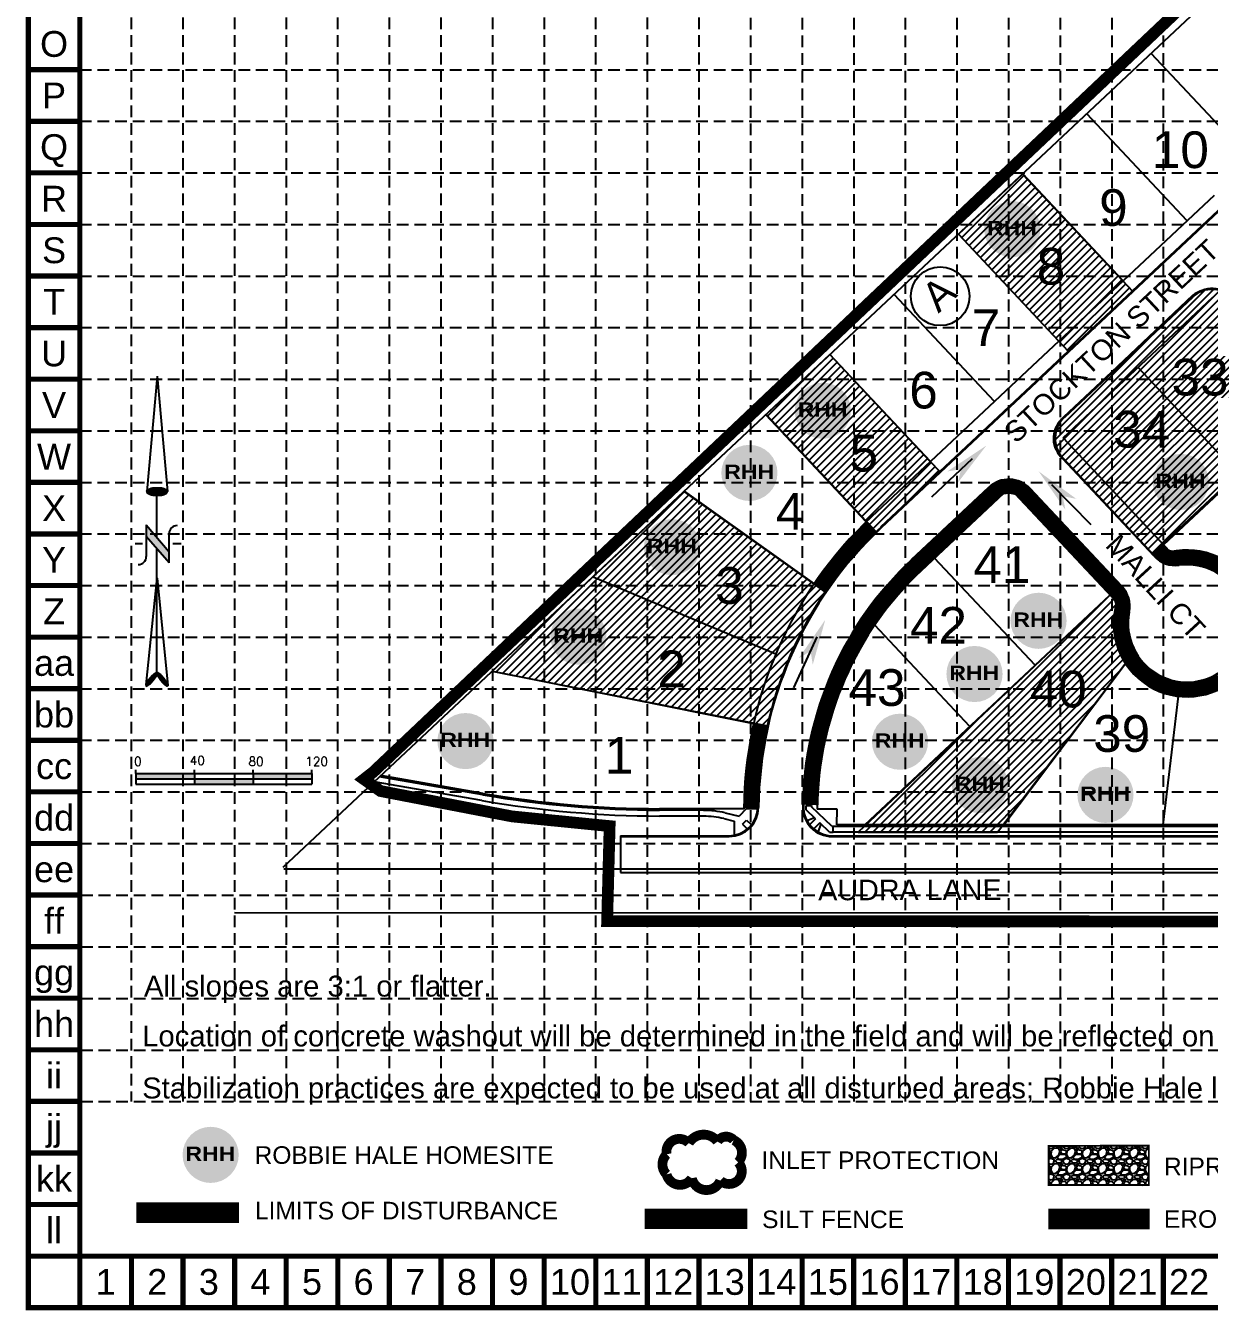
# Model space of a CAD drawing. Extents: x 4118 to 6372, y 4036 to 5445.
# Drawn here: x 4118 to 4925, y 4036 to 4911 of the extents above; entities that cross this region are included whole.
import ezdxf
from ezdxf.enums import TextEntityAlignment as Align

# ---------------------------------------------------------------- set-up
doc = ezdxf.new("R2010")
doc.units = 0
doc.header["$LTSCALE"] = 40
doc.header["$MEASUREMENT"] = 0
for name, pattern in [('3BASE$0$DASHED', [0.75, 0.5, -0.25]), ('3BASE$0$PHANTOM2', [1.25, 0.625, -0.125, 0.125, -0.125, 0.125, -0.125]), ('ACAD_ISO02W100', [15, 12, -3]), ('DASHED', [0.75, 0.5, -0.25]), ('HIDDEN', [0.375, 0.25, -0.125])]:
    doc.linetypes.add(name, pattern=pattern)
doc.layers.get('0').update_dxf_attribs({"linetype": 'CONTINUOUS'})
for name, color, linetype in [('1 EROSION BLANKET', 84, 'CONTINUOUS'), ('3BASE$0$B-DARY', 7, 'CONTINUOUS'), ('3BASE$0$PRO_CURB', 7, 'CONTINUOUS'), ('3BASE$0$PRO_LOT_LINES', 7, 'CONTINUOUS'), ('3BASE$0$PRO_ROW', 7, '3BASE$0$PHANTOM2'), ('3BASE$0$PRO_SEWER', 7, 'CONTINUOUS'), ('3BASE$0$PRO_STORM', 7, 'CONTINUOUS'), ('3BASE$0$PROP-BC', 7, 'CONTINUOUS'), ('3BASE$0$PROP-SIDEWALK', 7, 'CONTINUOUS'), ('BASE', 7, 'CONTINUOUS'), ('grid', 254, 'HIDDEN'), ('LEGEND', 7, 'CONTINUOUS'), ('LIMITS OF DISTURBANCE', 1, '3BASE$0$DASHED'), ('LOTTEXT', 8, 'CONTINUOUS'), ('NARROW', 7, 'CONTINUOUS'), ('P-LOTNUM', 7, 'CONTINUOUS'), ('SODDED LOT', 2, 'CONTINUOUS'), ('STR-TXTXXXX', 7, 'CONTINUOUS')]:
    doc.layers.add(name, color=color, linetype=linetype)
doc.styles.add('DRHorton', font='ariblk.TTF')
doc.styles.add('L120', font='simplex.shx', dxfattribs={"height": 4.8})
doc.styles.add("L200'", font='ARIAL.TTF', dxfattribs={"height": 0.001968503937008})
doc.styles.get("Standard").update_dxf_attribs({"font": 'ARIAL.TTF'})
pattern_1 = [(45, (0, 0), (-2.651650429449553, 2.651650429449553), [])]

# ---------------------------------------------------------------- blocks, each defined once
blk = doc.blocks.new('Robbie Hale Homes')
h = blk.add_hatch(color=242)
h.paths.add_polyline_path([(78.69822540696084, 25.78470422915278, 1), (40.43404856909645, 25.78470422915278, 1)])
h.paths.add_polyline_path([(42.32948281545312, 17.90510793809595), (76.50029822822269, 17.90510793809595), (76.50029822822269, 34.86907338622756), (42.32948281545312, 34.86907338622756)], flags=24)
at = {"layer": 'BASE', "color": 242, "style": 'DRHorton'}
blk.add_text('RHH', height=9.814143575853077, dxfattribs=at).set_placement((59.39083912051757, 21.64263810623019), align=Align.CENTER)
blk = doc.blocks.new('North Arrow')
at = {"layer": 'NARROW'}
for p, q in [((32.43254981860446, 3.058265073213988), (32.43254981860446, 4.631385762768332)), ((0, 0), (22.36344290151465, 2.002084736559482)), ((0, 0), (22.3340256442134, -2.022002755547874)), ((28.76667448424996, -2.091662794246076), (34.01874137947743, 2.319861484284047)), ((36.17825519122562, 2.333068732823449), (30.46489879658111, 2.333068732823449)), ((36.15693846157228, 2.319861484284047), (31.03953994826952, -2.091662794246076)), ((39.10239171702415, 0.006637234364461619), (59.96415737125062, 2.108618273159664)), ((21.65859055236069, -0.04755806894536363), (21.65587945617517, -0.04755806894536363)), ((31.2002493849468, -0.04755806894536363), (21.65859055236069, -0.04755806894536363)), ((28.76667448424996, -2.091662794246076), (34.95439482978327, -2.091662794246076)), ((57.4539157862273, -0.04755806894536363), (33.41071549255503, -0.04755806894536363)), ((59.8310793026576, -2.141789640390925), (39.04486644576536, -0.007715046158409677)), ((57.69334596529006, -0.02703537367779063), (57.76929195033517, -0.01344045038422337)), ((57.76514189648879, -0.05039075473177945), (57.69334596529006, -0.02703537367779063)), ((32.43254981860446, -4.261561808689294), (32.43254981860446, -2.800806882678444))]:
    blk.add_line(p, q, dxfattribs=at)
blk.add_lwpolyline([(22.36469003275943, -2.029144276148145), (22.58571216360451, -1.926685835660464, 0.09157658552841703), (22.86600292222374, -1.437143250313966, 0.04830551554414139), (23.03449076013294, -0.7510674610057322), (23.07365352004581, -0.007926344824227272), (23.0138871940153, 0.8191116749912908, 0.04830551554426889), (22.86600292222374, 1.421290560665511, 0.0915765855283463), (22.58571216360451, 1.91083314601201), (22.36469003275943, 2.01329158649969), (22.14366790191434, 1.91083314601201, 0.09157658552851158), (21.86337714329511, 1.421290560665511, 0.04830551554418233), (21.71549287155813, 0.8191116749912908), (21.65572654552761, -0.007926344824227272), (21.71549287155813, -0.8349643646397453, 0.04830551554422624), (21.86337714329511, -1.437143250313966, 0.09157658552816902), (22.14366790191434, -1.926685835660464)], format="xyb", close=True, dxfattribs=at)
for points in [[(57.45558378554506, -0.03134526075882604), (57.43996657389744, 0.0836624617477355, -0.06681784727068599), (57.67471216397553, 0.4712181194372533, -0.03073031192727785), (58.00862399094058, 0.8372912985578296), (58.52165351551321, 1.292257312707079), (59.07299621394941, 1.699951556056476, -0.03073031192742202), (59.50028108291463, 1.950818694931513, -0.06681784727061153), (59.92804734067704, 2.100220530974184), (60.03732810972451, 2.061125939999329)], [(60.03732810972451, 2.061125939999329), (60.05294532137214, 1.946118217492767, -0.06681784727066456), (59.81819973129404, 1.558562559803249, -0.03073031192683177), (59.43379851860755, 1.137137013811298), (58.97125837981093, 0.7375233665334235), (58.41991568137473, 0.3298291232385964, -0.03073031192764033), (57.99263081235495, 0.07896198436355917, -0.03669233332525137), (57.76236303227506, -0.01733721801429056)], [(57.45558378554506, -0.03527464659782709), (57.43996657389744, -0.150282369049819, 0.06681784727068599), (57.67471216397553, -0.5378380267393368, 0.03073031192727785), (58.00862399094058, -0.903911205859913), (58.52165351551321, -1.358877220063732), (59.07299621394941, -1.766571463358559, 0.03073031192742202), (59.50028108291463, -2.017438602233597, 0.06681784727061153), (59.92804734067704, -2.166840438276267), (60.03732810972451, -2.127745847301412)], [(60.03732810972451, -2.127745847301412), (60.05294532137214, -2.012738124794851, 0.06681784727066456), (59.81819973129404, -1.625182467105333, 0.03073031192683177), (59.43379851860755, -1.203756921113381), (58.97125837981093, -0.804143273835507), (58.41991568137473, -0.3964490305406798, 0.03073031192764033), (57.99263081235495, -0.1455818916656426, 0.03669233332525137), (57.76236303227506, -0.04928268934236257)]]:
    blk.add_lwpolyline(points, format="xyb", dxfattribs=at)
for centre, start, end in [((30.46491631666868, 3.862994872579293), 178.8769027564139, 270), ((34.95439482978327, -3.621588933947351), 358.8769027564139, 90)]:
    blk.add_arc(centre, 1.529926139739004, start, end, dxfattribs=at)
for points in [[(23.02743242273209, -0.7618279882990464), (21.67003612299595, -0.04525802260104683), (23.06525461068304, -0.04525802260104683), (21.71626324154204, 0.8195677980802429)], [(23.06525461068304, -0.04525802260104683), (21.71626324154204, 0.8195677980802429), (23.01902749208239, 0.7489697719211108), (21.85494459723486, 1.41965102062386)], [(23.01902749208239, 0.7489697719211108), (21.85494459723486, 1.41965102062386), (22.86773874044229, 1.437300527177285), (22.14491470462235, 1.910307302568981)], [(22.86773874044229, 1.437300527177285), (22.14491470462235, 1.910307302568981), (22.58617356370451, 1.910307302568981), (22.35503797086494, 2.002084736559482)], [(31.04573626156707, -2.092600781761575), (36.15173163068903, 2.358604768796795), (28.74698772917327, -2.064361571265181), (34.01267678058502, 2.358604768796795)], [(57.44388876337325, 0.08001449623407098), (57.69525844847522, -0.01106567331589758), (57.49810575425727, 0.2124947428819723), (57.77083364797363, -0.01106567331589758)], [(57.450460519849, -0.04004572727353661), (57.68868669199946, -0.016585683588346), (57.44388876337325, 0.08001449623407098), (57.69525844847522, -0.01106567331589758)], [(57.49810575425727, 0.2124947428819723), (57.77083364797363, -0.01106567331589758), (57.59996797960412, 0.3891350717640307), (57.940056377156, 0.06345446541672572)], [(57.59996797960412, 0.3891350717640307), (57.940056377156, 0.06345446541672572), (57.68211493557828, 0.4981552747267415), (58.06984856753843, 0.1324545938769006)], [(57.68211493557828, 0.4981552747267415), (58.06984856753843, 0.1324545938769006), (57.83819415180915, 0.663755583063903), (58.29493122679196, 0.2580348277115263)], [(57.83819415180915, 0.663755583063903), (58.29493122679196, 0.2580348277115263), (58.02877508955135, 0.8569559427633067), (58.51837094691291, 0.405695102581376)], [(58.02877508955135, 0.8569559427633067), (58.51837094691291, 0.405695102581376), (58.26042950528063, 1.069476338470849), (58.73031009321494, 0.5657754006460891)], [(58.26042950528063, 1.069476338470849), (58.73031009321494, 0.5657754006460891), (58.51837094691291, 1.297176762400341), (59.04904028220699, 0.8114158579883224)], [(58.51837094691291, 1.297176762400341), (59.04904028220699, 0.8114158579883224), (58.69580837170361, 1.422756996180397), (59.26097942850902, 0.9949561996836565)], [(59.26426530671961, 0.9963362022790534), (58.69416543257103, 1.419996991044172), (59.44663154890804, 1.149516487475921), (59.00303798687673, 1.64907741756906)], [(59.44663154890804, 1.149516487475921), (59.00303798687673, 1.64907741756906), (59.61749721722299, 1.335816834307479), (59.27576588053853, 1.822957741314895)], [(59.61749721722299, 1.335816834307479), (59.27576588053853, 1.822957741314895), (59.80972109409777, 1.551097235151246), (59.4926338442383, 1.954057985367399)], [(59.80972109409777, 1.551097235151246), (59.4926338442383, 1.954057985367399), (59.93129858887187, 1.730497569169529), (59.69471535579942, 2.039618144699489)], [(59.93129858887187, 1.730497569169529), (59.69471535579942, 2.039618144699489), (60.05287608364597, 1.941637962281675), (59.93129858887187, 2.103098262887215)], [(60.05287608364597, 1.941637962281675), (59.93129858887187, 2.103098262887215), (60.03644669248388, 2.064458190925507)], [(22.86773874044229, -1.439569039612252), (21.72466817219174, -0.8747848301754857), (23.02743242273209, -0.7618279882990464), (21.67003612299595, -0.04525802260104683)], [(22.5777686330548, -1.930225321557373), (21.86334952788457, -1.446628842222708), (22.86773874044229, -1.439569039612252), (21.72466817219174, -0.8747848301754857)], [(22.36344290151465, -2.014942952937417), (22.14491470462235, -1.930225321557373), (22.5777686330548, -1.930225321557373), (21.86334952788457, -1.446628842222708)], [(57.4373170068975, -0.1421659174229717), (57.68868669199946, -0.02210569386079442), (57.450460519849, -0.04004572727353661), (57.68868669199946, -0.016585683588346)], [(57.45703227632475, -0.1932260124704044), (57.69525844847522, -0.02762570418781252), (57.4373170068975, -0.1421659174229717), (57.68868669199946, -0.02210569386079442)], [(57.52603571929285, -0.3257062591183058), (57.76426189149788, -0.05108574781843345), (57.45703227632475, -0.1932260124704044), (57.69525844847522, -0.02762570418781252)], [(57.63446970111545, -0.4802665469105705), (57.90062583830149, -0.1021458429204358), (57.52603571929285, -0.3257062591183058), (57.76426189149788, -0.05108574781843345)], [(57.78397716092513, -0.6624268860650773), (58.09120677609826, -0.2001260253382497), (57.63446970111545, -0.4802665469105705), (57.90062583830149, -0.1021458429204358)], [(57.97455809866733, -0.8735672791772231), (58.33600470472447, -0.3477863002626691), (57.78397716092513, -0.6624268860650773), (58.09120677609826, -0.2001260253382497)], [(58.24071423585337, -1.113687726247008), (58.61366141578401, -0.5423666625029), (57.97455809866733, -0.8735672791772231), (58.33600470472447, -0.3477863002626691)], [(58.61366141578401, -1.433848322321865), (58.92746278743289, -0.771447089027788), (58.24071423585337, -1.113687726247008), (58.61366141578401, -0.5423666625029)], [(58.91431927448139, -1.64498871543401), (59.20019068109468, -1.004667523229728), (58.61366141578401, -1.433848322321865), (58.92746278743289, -0.771447089027788)], [(59.11804372517508, -1.794028992899257), (59.56985198281473, -1.35518817585762), (58.91760515269198, -1.651888728247286), (59.20019068109468, -1.011567536097573)], [(59.34805520177179, -1.927889242142555), (59.81300697236293, -1.62152867174882), (59.11804372517508, -1.794028992899257), (59.56985198281473, -1.35518817585762)], [(59.53699320043597, -1.324828119304584), (59.41377276652929, -1.18406785724801), (59.20840537670301, -1.014327541233797)], [(59.58299549571166, -2.052089473381784), (59.92801271066128, -1.787128980031412), (59.34805520177179, -1.927889242142555), (59.81300697236293, -1.62152867174882)], [(59.78343406819477, -2.12522960951901), (60.04630432717022, -2.007929391147627), (59.58299549571166, -2.052089473381784), (59.92801271066128, -1.787128980031412)], [(59.92308389326354, -2.166629686616943), (60.03808963156189, -2.132129622386856), (59.78343406819477, -2.12522960951901), (60.04630432717022, -2.007929391147627)]]:
    blk.add_solid(points, dxfattribs=at)
blk = doc.blocks.new('A$C299D432F')
h = blk.add_hatch(color=7)
h.paths.add_polyline_path([(41.0610911338299, 3.603754327581858), (41.0610911338299, 7.207509094095259), (1.061091133829905, 7.207509094095258), (1.061091133829905, 3.603754327582464)])
h.paths.add_polyline_path([(41.06109113382991, 3.603754327581859), (41.0610911338299, -4.389357854961418e-07), (81.0610911338299, -4.389357854961418e-07), (81.06109113382989, 3.603754327581251)])
h.paths.add_polyline_path([(81.0610911338299, 7.207509094095258), (81.06109113382989, 3.603754327581251), (121.0610911338299, 3.603754327580645), (121.0610911338299, 7.207509094095257)])
at = {"color": 7}
for p, q in [((1.061091133829905, 7.207509094095258), (1.061091133829905, 9.607509094094894)), ((41.0610911338299, 7.207509094095258), (41.0610911338299, 9.607509094094894)), ((81.0610911338299, 7.207509094095258), (81.0610911338299, 9.607509094094894)), ((121.0610911338299, 7.207509094095258), (121.0610911338299, 9.607509094094894)), ((1.061091133829905, 7.207509094095258), (41.0610911338299, 7.207509094095258)), ((1.061091133829905, 7.207509094095258), (1.061091133829905, -4.389357854961418e-07)), ((1.061091133829905, 3.603754327582465), (121.0610911338299, 3.603754327580646)), ((41.0610911338299, 7.207509094095258), (121.0610911338299, 7.207509094095258)), ((41.0610911338299, 7.207509094095258), (41.0610911338299, -4.389357854961418e-07)), ((81.0610911338299, 7.207509094095258), (81.0610911338299, -4.389357854961418e-07)), ((121.0610911338299, 7.207509094095258), (121.0610911338299, -4.389357854961418e-07)), ((1.061091133829905, -4.389357854961418e-07), (41.0610911338299, -4.389357854961418e-07)), ((41.0610911338299, -4.389357854961418e-07), (121.0610911338299, -4.389357854961418e-07))]:
    blk.add_line(p, q, dxfattribs=at)
at = {"color": 7, "style": 'L120'}
for s, p in [('0', (-9.056057024281472e-07, 12.4695421138922)), ('40', (37.91410305982572, 13.0549263610128)), ('80', (77.94964080635145, 12.4695421138922)), ('120', (116.6657708910298, 12.46956304289688))]:
    blk.add_text(s, height=6, dxfattribs=at).set_placement(p)

msp = doc.modelspace()

# ---------------------------------------------------------------- hatches: boundary and pattern name
at = {"layer": 'LEGEND', "linetype": 'ACAD_ISO02W100'}
h = msp.add_hatch(dxfattribs=at)
h.set_pattern_fill('GRAVEL', color=240, scale=10.71219718800044, style=0)
h.set_pattern_definition([(228.0128, (4053.110526922934, 3580.014252456539), (-85.69755856653309, -96.40978906356528), [1.441176160884826, -142.6766970203304]), (184.9697, (4052.146429176012, 3578.943032737704), (128.5463775200695, 10.71210406694582), [2.473103540399284, -244.8371755141488]), (132.5103999999999, (4049.682623822775, 3578.728788793968), (107.1218724531052, -117.8342619842234), [1.743817155840216, -172.6381126721251]), (267.2737, (4045.504866919455, 3576.050739496937), (10.71215452910885, 214.2439469198226), [2.252110912410836, -222.958937479884]), (292.8337, (4045.397744947575, 3573.801178087456), (-53.56109204899806, 128.5463278182612), [2.208373011292232, -218.6292280594522]), (357.2737, (4046.254720722612, 3571.765860621749), (-214.2439469198226, 10.71215452910885), [2.252110912410836, -222.958937479884]), (37.6942, (4048.504282132094, 3571.658738649862), (-139.2586421317139, -107.121869098192), [2.978301471982572, -294.8516100579365]), (72.2553, (4050.860965513453, 3573.479812171832), (74.98549560822566, 235.6682977643006), [2.811823215483861, -278.3705947426769]), (121.4296, (4051.717941288494, 3576.157861468824), (-85.69766571012438, 139.2585102739353), [2.259737996808693, -223.7143080645959]), (175.2364, (4050.539599597812, 3578.086056962682), (117.8341792051668, -10.7121064841982), [2.579839873180501, -126.4121002248585]), (222.3974, (4047.968672272693, 3578.300300906456), (-128.5464450021512, -117.8340842489787), [3.336292389808359, -330.293192971563]), (138.8141, (4056.109942135575, 3575.943617525088), (-74.98541188276693, 64.27315434800043), [1.138717273281635, -112.7334921037553]), (171.4692, (4055.252966360534, 3576.693471328223), (139.2585450706071, -21.42447910990686), [2.166402622709626, -214.4743738337176]), (225, (4053.110526922934, 3577.014837243885), (-1.189292796244294e-15, -10.71220050287863), [1.51492963852421, -13.63439888330946]), (203.1986, (4052.360673119773, 3578.300300906456), (53.56098305485477, 21.42440857249931), [0.8158195134437375, -80.76584260160591]), (291.8014, (4051.610819316614, 3577.978934990795), (-10.71219622926574, 32.1365944885465), [1.153735773739211, -56.53321359617917]), (30.9638, (4052.039307204132, 3576.907715271997), (32.13657037836036, 21.42442098017892), [1.873873941899711, -60.58843367586523]), (161.5651, (4053.646136782334, 3577.871813018907), (21.42439903144637, -10.71218008300721), [1.354996534507364, -32.5199489647683]), (16.38950000000001, (4045.397744947575, 3577.978934990795), (107.1219954298268, 32.13651347013387), [1.898201341713676, -187.9224148785274]), (70.3462, (4047.218818469534, 3578.514544850193), (-42.84873784091072, -117.8341919450397), [1.592485946165332, -157.6557765922551]), (293.1986, (4053.646136782334, 3580.014252456539), (-21.42440857249931, 53.56098305485477), [1.631628314690287, -79.95003380035938]), (343.6105, (4054.288868613615, 3578.514544850193), (-107.1219954298268, 32.13651347013389), [1.89820134171366, -187.9224148785253]), (339.444, (4045.397744947575, 3571.337372734238), (-53.56100569910433, 21.42435148887942), [1.830500255485514, -89.69455536757893]), (294.7751, (4047.111696497654, 3570.694640902952), (-53.56090226965623, 117.8342057234202), [1.53375096898351, -151.8415708855089]), (66.80140000000002, (4053.753258754214, 3569.302055268493), (21.42440857249932, 53.56098305485477), [1.631628314690287, -79.95003380035934]), (17.35400000000001, (4054.395990585495, 3570.80176287484), (-139.2585850729691, -42.84872985911733), [1.795696326821701, -177.7734543064749]), (69.444, (4048.504282132094, 3569.302055268493), (-21.42435148887946, -53.56100569910431), [0.9152501277427579, -90.60980549532175]), (101.3098999999995, (4053.110526922934, 3569.302055268493), (-10.71217182324864, 42.84879681004804), [0.5462149346161403, -54.07548205874443]), (165.9638, (4053.003404951054, 3569.837665127892), (32.13659741275106, -10.71217637807104), [2.208373011292229, -41.9591407755383]), (186.009, (4050.860965513453, 3570.37327498729), (107.1219692116607, 10.71218987673134), [2.046565272767483, -202.6096727746568]), (303.6901, (4052.039307204132, 3575.943617525088), (-10.71221148350461, 21.42438963875833), [1.544934502847799, -37.07843878054437]), (353.1572, (4052.896282979174, 3574.658153862516), (182.1073453988884, -21.42448005134801), [2.697266978755382, -267.0289702723036]), (60.94540000000001, (4055.574332276175, 3574.336787946854), (-42.84878904336579, -74.98538443558937), [1.102884973687773, -109.1859337610052]), (90, (4056.109942135575, 3575.300885693802), (-10.71219718800044, 10.71219718800044), [0.642731831280026, -10.06946535672041]), (120.2564, (4050.646721569692, 3570.694640902952), (42.84873397842393, -74.98540662360321), [1.488181282145772, -147.3304182691078]), (48.01280000000001, (4049.896867766535, 3571.980104565524), (85.69755856653309, 96.40978906356528), [2.882352321769653, -141.2355208594455]), (0, (4051.825063260374, 3574.122544003118), (10.71219718800044, 10.71219718800044), [2.785171268880113, -7.927025919120321]), (325.3048, (4054.610234529255, 3574.122544003118), (-107.1219103811466, 74.98547254367658), [1.693748346183501, -167.6809577258003]), (254.0546, (4056.002820163695, 3573.158446256208), (-10.71219600212144, -42.84879010872456), [1.55971733496724, -76.42625653536663]), (207.646, (4055.574332276175, 3571.658738649862), (-203.5317016576893, -107.1220545049935), [2.539487026373324, -251.4096333866493]), (175.4261, (4053.324770866694, 3570.480396959178), (-139.2585694247553, 10.71214149701282), [2.686608342553297, -265.9739366834525])])
h.paths.add_polyline_path([(4815.318279755064, 4121.007118591064), (4883.4893278678, 4120.885981856173), (4883.4893278678, 4147.666474826136), (4815.318279755064, 4147.563682449011)])
at = {"layer": 'SODDED LOT'}
h = msp.add_hatch(dxfattribs=at)
h.set_pattern_fill('ANSI31', color=256, scale=30, style=0)
h.set_pattern_definition(pattern_1)
h.paths.add_polyline_path([(4872.690984353527, 4729.882665291447), (4828.681739039406, 4688.934331400706), (4753.849095044412, 4768.875156531348), (4797.344911765984, 4809.849401581174)])
h = msp.add_hatch(dxfattribs=at)
h.set_pattern_fill('ANSI31', color=256, scale=30, style=0)
h.set_pattern_definition(pattern_1)
edge = h.paths.add_edge_path()
edge.add_line((4885.721242998381, 4551.125279789996), (5005.138025216938, 4663.085068357196))
edge.add_line((5005.138025216938, 4663.085068357196), (4983.463198291824, 4681.189943667873))
edge.add_line((4983.463198291824, 4681.189943667873), (4964.013983787358, 4700.699690985807))
edge.add_line((4964.013983787358, 4700.699690985807), (4942.015642907061, 4724.300690491677))
edge.add_arc((4925.960273755078, 4709.335583464049), 21.94833266913041, 42.98708068120957, 125.4714893421632)
edge.add_line((4913.223705120225, 4727.21040168311), (4823.936334816379, 4642.505451441501))
edge.add_arc((4836.105616463218, 4629.677828573725), 17.68160977507463, 133.4913549704434, 230.7017763966242)
edge.add_line((4824.906847259082, 4615.994740744199), (4841.40508801957, 4598.793019608464))
edge.add_line((4841.40508801957, 4598.793019608464), (4885.721242998381, 4551.125279789996))
h = msp.add_hatch(dxfattribs=at)
h.set_pattern_fill('ANSI31', color=256, scale=30, style=0)
h.set_pattern_definition(pattern_1)
h.paths.add_polyline_path([(4697.784507146824, 4566.036729486204), (4741.38783493299, 4606.865593092564), (4734.526624335582, 4614.014263829908), (4666.173331487167, 4686.854457001393), (4622.656398972669, 4646.083010480535)])
h = msp.add_hatch(dxfattribs=at)
h.set_pattern_fill('ANSI31', color=256, scale=30, style=0)
h.set_pattern_definition(pattern_1)
edge = h.paths.add_edge_path()
edge.add_line((4436.112677767029, 4471.155152851248), (4623.740669930079, 4433.860901372628))
edge.add_line((4623.740669930079, 4433.860901372628), (4626.726833393064, 4445.798017171619))
edge.add_arc((4887.378690807264, 4374.670857742524), 270.1822784379545, 146.1783347991796, 164.7366384791668, ccw=False)
edge.add_line((4662.918262863715, 4525.056960389422), (4566.943953455508, 4593.53661390614))
edge.add_line((4566.943953455508, 4593.53661390614), (4436.112677767029, 4471.155152851248))
h = msp.add_hatch(dxfattribs=at)
h.set_pattern_fill('ANSI31', color=256, scale=30, style=0)
h.set_pattern_definition(pattern_1)
h.paths.add_polyline_path([(4780.369697314161, 4361.418816757302), (4873.543403316136, 4484.297673843904), (4870.019213764708, 4492.85102800084), (4868.760573238111, 4503.668502774732), (4870.019213764708, 4515.240689659487), (4869.012305266477, 4521.278351186212), (4865.739847743413, 4526.812872615332), (4863.726020939335, 4529.328565245543), (4685.331975811856, 4361.278590043285)])

# ---------------------------------------------------------------- linework, layer by layer
at = {"layer": '1 EROSION BLANKET', "const_width": 10}
for points in [[(4931.942333490328, 4464.732345493964), (4924.063039117235, 4461.157690879708), (4915.051659592516, 4458.985748835603), (4906.073634525304, 4458.825394173629), (4897.055191891274, 4460.286729478503), (4888.19924860281, 4464.021251433425), (4880.318269500109, 4469.379478962257), (4873.331004910388, 4476.686152603066), (4870.568601069454, 4480.907788248653), (4866.446886163771, 4489.7626470786), (4864.564697740523, 4499.964323589872), (4864.68846424888, 4508.260553606488), (4865.549871281429, 4513.779473173582), (4865.65121015902, 4517.070570225533), (4863.849623026812, 4522.764233409162), (4860.249148581456, 4526.793688562813), (4797.214995551692, 4594.042791860513), (4793.748124947523, 4595.973671336981), (4788.803576408365, 4596.939112516995), (4783.688524729346, 4596.484787764675), (4779.76698440015, 4594.497116612833), (4775.845444070954, 4591.089682412216), (4715.62031459233, 4534.010954603386), (4703.281785414349, 4520.153431134446), (4695.216129121725, 4509.437477815881), (4685.540317749068, 4494.578615753028), (4677.494112908721, 4479.92330116786), (4667.771990072914, 4458.617429085046), (4658.984488260516, 4430.648960649816), (4655.159849114199, 4409.321213895797), (4652.694420055147, 4391.460481418383), (4652.309026768886, 4379.907472964813)], [(4659.420751224307, 4527.707398380217), (4663.431749261587, 4533.6014288086), (4677.450325882684, 4551.615379141866), (4691.862236378886, 4566.726128649196), (4694.22169521149, 4569.099888172597)], [(4889.564713041356, 4553.9434615948), (4891.815698749134, 4551.5395905862), (4894.470598771318, 4549.751784608439), (4896.779204482353, 4548.886717199844), (4900.819271119921, 4548.021649791251), (4903.935888032628, 4548.021649791251), (4906.93708236596, 4548.59836139698), (4914.382338308487, 4548.483019075835), (4922.981145090003, 4546.602587447078), (4931.455244678174, 4542.973597948887), (4933.528335487817, 4541.585003926051)], [(4612.405372943154, 4377.633269691581), (4614.426673149095, 4403.893539901603), (4616.700627299118, 4421.316218986669), (4619.214413154494, 4434.630939987783)]]:
    msp.add_lwpolyline(points, dxfattribs=at)
at = {"layer": '3BASE$0$B-DARY', "color": 7, "linetype": 'Continuous'}
for p, q in [((4293.684029038592, 4337.60099763511), (4998.749566101506, 4998.827314968175)), ((4294.147880735199, 4336.428182995689), (6230.59648544451, 4336.281778891462)), ((6241.969450251329, 4305.464265857285), (4260.498720105261, 4306.375909637002))]:
    msp.add_line(p, q, dxfattribs=at)
at = {"layer": '3BASE$0$PRO_CURB', "color": 7, "linetype": 'Continuous', "ltscale": 50}
for p, q in [((4700.973114320167, 4569.343393323812), (4934.478308089815, 4788.329815493348)), ((4701.315118469705, 4568.97865620851), (4934.820312239356, 4787.965078378046)), ((4825.499473660485, 4644.312959472459), (4913.039133421715, 4726.409621133701)), ((4826.215497760808, 4644.298986678579), (4913.381166578801, 4726.044911222327)), ((4721.835367442129, 4547.094429290405), (4774.440085906856, 4596.428317328844)), ((4722.177371591669, 4546.729692175102), (4774.782119063943, 4596.063607417472))]:
    msp.add_line(p, q, dxfattribs=at)
at = {"layer": '3BASE$0$PRO_CURB', "color": 7, "linetype": 'Continuous'}
for p, q in [((4887.050647899262, 4549.433401867346), (4824.59131537803, 4616.044397079223)), ((4887.41538501341, 4549.775406015804), (4824.956052492178, 4616.386401227682)), ((4864.801683936222, 4528.571148811374), (4802.346159642108, 4595.178082663835)), ((4865.16642105037, 4528.913152959833), (4802.710896756254, 4595.520086812292)), ((4523.593595140028, 4358.873882842391), (4597.12053983664, 4358.874027378226)), ((4523.593595140022, 4358.873885791011), (4523.593644283855, 4333.873882842429)), ((4523.593596122904, 4358.373882842392), (4597.615339080955, 4358.374028350878)), ((4667.619606326411, 4358.374165961999), (4899.423126395739, 4358.374621630538)), ((4668.126600214753, 4358.874166958625), (4899.423125412863, 4358.874621630537)), ((4899.423125412863, 4358.874621630537), (5426.985020988461, 4358.875658687081)), ((4899.423126395739, 4358.374621630538), (5426.98502098846, 4358.375658687081)), ((4523.593644283855, 4333.873882842438), (4668.126649358586, 4333.874166958673)), ((4668.126649358586, 4333.874166958673), (4899.423174556696, 4333.874621630585)), ((4899.423174556696, 4333.874621630585), (5938.402001165366, 4333.879870218419))]:
    msp.add_line(p, q, dxfattribs=at)
at = {"layer": '3BASE$0$PRO_CURB', "color": 7, "linetype": 'Continuous', "ltscale": 50}
for centre, radius, start, end in [((4926.720459705187, 4711.821224678806), 20, 43.16222222222662, 133.1622222222211), ((4926.720459705186, 4711.821224678805), 19.5, 43.16222222222429, 133.1622222222222), ((4839.180799943957, 4629.724563017565), 20, 133.1622222222215, 223.157665148413), ((4839.180799943957, 4629.724563017565), 19.5, 133.1622222222215, 223.157665148413), ((4788.121412190328, 4581.83992087395), 20, 43.15766514841305, 133.1622222222212), ((4788.121412190328, 4581.83992087395), 19.5, 43.15766514841305, 133.1622222222198), ((4882.602199526977, 4375.6414536375), 265.5, 133.1576651484081, 179.3512546764109), ((4882.602199526977, 4375.6414536375), 265, 133.1576651484081, 179.450640711584), ((4882.602199526977, 4375.6414536375), 235, 133.1576651484081, 179.271734423792), ((4882.602199526977, 4375.6414536375), 234.5, 133.1576651484081, 179.136466937013), ((4597.120500521574, 4378.874027378188), 20, 270.0001126293671, 359.3512546764099), ((4597.615299765889, 4378.37402835084), 20, 270.0001126293671, 359.4506407115852), ((4667.619567011344, 4378.374165961961), 20, 179.271734423792, 270.0001126293697), ((4668.126560899687, 4378.874166958587), 20, 179.1364669370138, 270.0001126293671)]:
    msp.add_arc(centre, radius, start, end, dxfattribs=at)
at = {"layer": '3BASE$0$PRO_CURB', "color": 7, "linetype": 'Continuous'}
for centre, radius, start, end in [((4909.442975475786, 4503.623100998376), 40.5, 168.8429998610648, 97.47233043575847), ((4901.64013246519, 4563.113567805689), 20, 223.1576651484126, 277.4723304357577), ((4901.64013246519, 4563.113567805689), 19.5, 223.1576651484133, 277.4723304357593), ((4909.442975475786, 4503.623100998376), 40, 168.8429998610649, 97.47233043575909), ((4850.576936484443, 4515.232987021491), 19.5, 348.8429998610644, 43.15766514841333), ((4850.576936484443, 4515.232987021491), 20, 348.8429998610648, 43.15766514841435)]:
    msp.add_arc(centre, radius, start, end, dxfattribs=at)
at = {"layer": '3BASE$0$PRO_LOT_LINES', "color": 7, "linetype": 'Continuous'}
for p, q in [((4954.998298137041, 4817.461826701776), (4885.076947805574, 4892.030838955548)), ((4909.709323799492, 4778.042918310884), (4841.30849410779, 4850.990341140526)), ((4865.940870101711, 4737.002420495863), (4797.540040410006, 4809.949843325502)), ((4822.172416403925, 4695.96192268084), (4753.771586712222, 4768.909345510479)), ((4778.403962706139, 4654.921424865817), (4710.003133014437, 4727.868847695457)), ((4734.635509008353, 4613.880927050795), (4666.234679316651, 4686.828349880434)), ((4944.542612318089, 4605.077600620307), (4876.141782626379, 4678.025023449948)), ((4893.479416337341, 4557.197019836114), (4999.480630439965, 4656.59149755304)), ((4690.89790226712, 4572.807531886534), (4622.466225618866, 4645.787852065411)), ((4566.979677262486, 4593.799629747144), (4655.467546048233, 4530.673221959644)), ((4805.94250894177, 4475.116024206069), (4737.541679250064, 4548.063447035699)), ((4504.778439857586, 4535.46614023661), (4629.362822719912, 4482.855342823415)), ((4689.905221922297, 4366.310991767262), (4857.005704922518, 4522.996604990263)), ((4761.444581015692, 4433.391518094126), (4696.719329035164, 4502.419048100102)), ((4784.695220752477, 4366.296099677136), (4867.582774724657, 4476.278566021982)), ((4436.21869457702, 4471.169522532127), (4614.173755965236, 4435.400726449516)), ((4903.479677913908, 4453.979983830045), (4892.965219416299, 4366.27908979637)), ((4748.39740734968, 4366.323521527451), (4748.39740734968, 4366.323521527451))]:
    msp.add_line(p, q, dxfattribs=at)
at = {"layer": '3BASE$0$PRO_ROW', "color": 7, "linetype": 'Continuous'}
for p, q in [((4928.022528935914, 4795.214716532889), (4694.499917874788, 4576.246866419012)), ((4825.078586645629, 4630.144442665749), (4927.204978607129, 4725.905604234141)), ((4898.061403106713, 4552.310469076837), (4825.078586645629, 4630.144442665749)), ((4728.700332720645, 4539.773155004194), (4788.604875230808, 4595.944027819897)), ((4788.604875230808, 4595.944027819897), (4861.587691691898, 4518.110054230977)), ((4429.958695509573, 4387.819316751414), (4360.126827983868, 4399.912548761124)), ((4607.606428866118, 4377.166615478301), (4550.083638235366, 4377.326526265419)), ((4671.034924576736, 4376.990287095011), (4657.606469457562, 4377.027617600087)), ((4671.005244867539, 4366.313961069561), (4671.034924576736, 4376.990287095011)), ((4909.421397483179, 4366.276504429878), (4671.005244867539, 4366.313961069561)), ((6176.554015380667, 4366.077430124812), (4909.421397483179, 4366.276504429878))]:
    msp.add_line(p, q, dxfattribs=at)
for centre, radius, start, end in [((4882.602199526977, 4375.6414536375), 275, 133.1576651484081, 179.6822335107872), ((4909.442975475786, 4503.623100998376), 50, 163.1576651484196, 103.1576651484193), ((4882.602199526977, 4375.6414536375), 225, 133.1576651484081, 179.6470140125394), ((4552.073077764202, 5092.963760994282), 715.6400000000092, 260.1751651484078, 269.8407207039634)]:
    msp.add_arc(centre, radius, start, end, dxfattribs=at)
at = {"layer": '3BASE$0$PRO_SEWER', "color": 7, "linetype": 'Continuous'}
for p, q in [((4735.560717007902, 4589.858687067674), (4763.374792923849, 4616.006261100914)), ((4844.18475951309, 4570.859775074679), (4817.435112943912, 4598.09531904402)), ((4641.54901521867, 4459.799080052304), (4657.601717950738, 4494.434743491569))]:
    msp.add_line(p, q, dxfattribs=at)
for points in [[(4772.796357105753, 4624.86332497389), (4753.374618532122, 4599.513351899597), (4746.201014645099, 4607.185292744854), (4755.539910386067, 4608.727784338049)], [(4808.374106827566, 4607.320914972917), (4834.142792767348, 4588.458256384405), (4826.629582375382, 4581.118573920765), (4824.883206927238, 4590.421499630982)], [(4663.039308958265, 4506.167009091976), (4654.475660309869, 4475.401947968738), (4644.958000568638, 4479.844179627624), (4653.047426136918, 4484.75899884617)]]:
    msp.add_solid(points, dxfattribs=at)
at = {"layer": '3BASE$0$PROP-BC', "color": 7, "linetype": 'Continuous'}
for p, q in [((4609.312437518708, 4377.444559962232), (4604.278726235862, 4372.223599576649)), ((4609.312437518709, 4377.444559962233), (4617.593690304533, 4377.444559962232)), ((4649.67678450904, 4379.389602502051), (4653.676117829111, 4379.462629859722)), ((4649.67678450904, 4379.389602502051), (4649.722426607585, 4376.890019177006)), ((4653.676117829111, 4379.462629859722), (4653.691511005683, 4378.619624636302)), ((4667.46043457089, 4365.344521822997), (4653.691511005683, 4378.619624636302)), ((4593.847110555262, 4370.602304856957), (4601.055805004888, 4368.880788849676)), ((4594.776228040398, 4374.492901302081), (4604.278726235862, 4372.223599576649)), ((4601.055805004888, 4368.880788849677), (4601.055805004888, 4359.013875698043)), ((4606.641161136259, 4366.771637109982), (4609.417478707285, 4369.651230960651)), ((4609.417478707285, 4369.651230960652), (4612.762705947971, 4366.425979883931)), ((4656.359858291927, 4370.490638164493), (4649.722426607585, 4376.890019177006)), ((4655.639959829259, 4371.184717557249), (4649.974049864726, 4368.959511181863)), ((4656.359858291927, 4370.490638164493), (4652.069963240354, 4366.041163241506)), ((4606.641161136259, 4366.771637109982), (4610.021725025873, 4363.512316728906)), ((4659.239452142596, 4367.714320593467), (4654.983626395379, 4363.300182319408)), ((4659.959350605263, 4367.020241200711), (4657.907638659251, 4361.177665504466)), ((4665.876883826938, 4361.314939580954), (4659.239452142596, 4367.714320593467)), ((4665.876883826938, 4361.314939580954), (4668.376467151983, 4361.360581679499)), ((4667.46043457089, 4365.344521822997), (4668.303439794311, 4365.35991499957)), ((4668.376467151983, 4361.360581679499), (4668.303439794311, 4365.35991499957))]:
    msp.add_line(p, q, dxfattribs=at)
for radius in [60, 64]:
    msp.add_arc((4579.910348278218, 4312.243358180091, 1.703590524770994e-08), radius, 76.5686949014068, 89.84072070395688, dxfattribs=at)
at = {"layer": '3BASE$0$PROP-SIDEWALK', "color": 7, "linetype": 'Continuous'}
for p, q in [((4429.105512468836, 4382.892646608305), (4355.559387523987, 4395.629100377721)), ((4429.788058901426, 4386.833982722792), (4359.213339891892, 4399.055859084444)), ((4580.077144952154, 4372.24312633689), (4550.069738512539, 4372.326545585685)), ((4580.088264730416, 4376.243110880677), (4550.080858290801, 4376.326530129472)), ((4909.421240377049, 4365.276504442219), (4668.304271159522, 4365.314385396754)), ((4909.420611952526, 4361.276504491583), (4668.376459892474, 4361.314374006096)), ((6178.661352990025, 4361.077098987445), (4909.420611952526, 4361.276504491583)), ((6176.975482902539, 4365.077363897338), (4909.421240377049, 4365.276504442219))]:
    msp.add_line(p, q, dxfattribs=at)
for radius in [716.6400000000092, 720.6400000000092]:
    msp.add_arc((4552.073077764202, 5092.963760994282), radius, 260.1751651484078, 269.8407207039634, dxfattribs=at)
at = {"layer": 'BASE', "const_width": 3.515400000000142}
for points in [[(4119.942063753943, 4037.272650919242), (6369.798063754034, 4037.272650919242), (6369.798063754034, 5443.432650919299), (4119.942063753943, 5443.432650919299)], [(4155.096063753945, 4072.426650919243), (6334.644063754033, 4072.426650919243), (6334.644063754033, 5408.278650919297), (4155.096063753945, 5408.278650919297)]]:
    msp.add_lwpolyline(points, close=True, dxfattribs=at)
for points in [[(4155.096063753945, 4880.968650919276), (4119.942063753943, 4880.968650919276)], [(4155.096063753945, 4845.814650919275), (4119.942063753943, 4845.814650919275)], [(4155.096063753945, 4810.660650919273), (4119.942063753943, 4810.660650919273)], [(4155.096063753945, 4775.506650919272), (4119.942063753943, 4775.506650919272)], [(4155.096063753945, 4740.352650919271), (4119.942063753943, 4740.352650919271)], [(4155.096063753945, 4705.198650919269), (4119.942063753943, 4705.198650919269)], [(4155.096063753945, 4670.044650919268), (4119.942063753943, 4670.044650919268)], [(4155.096063753945, 4634.890650919266), (4119.942063753943, 4634.890650919266)], [(4155.096063753945, 4599.736650919264), (4119.942063753943, 4599.736650919264)], [(4155.096063753945, 4564.582650919263), (4119.942063753943, 4564.582650919263)], [(4155.096063753945, 4529.428650919262), (4119.942063753943, 4529.428650919262)], [(4155.096063753945, 4494.27465091926), (4119.942063753943, 4494.27465091926)], [(4155.096063753945, 4459.120650919259), (4119.942063753943, 4459.120650919259)], [(4155.096063753945, 4423.966650919258), (4119.942063753943, 4423.966650919258)], [(4155.096063753945, 4388.812650919256), (4119.942063753943, 4388.812650919256)], [(4155.096063753945, 4353.658650919255), (4119.942063753943, 4353.658650919255)], [(4155.096063753945, 4318.504650919253), (4119.942063753943, 4318.504650919253)], [(4155.096063753945, 4283.350650919252), (4119.942063753943, 4283.350650919252)], [(4155.096063753945, 4248.196650919251), (4119.942063753943, 4248.196650919251)], [(4155.096063753945, 4213.042650919249), (4119.942063753943, 4213.042650919249)], [(4155.096063753945, 4177.888650919248), (4119.942063753943, 4177.888650919248)], [(4155.096063753945, 4142.734650919246), (4119.942063753943, 4142.734650919246)], [(4155.096063753945, 4107.580650919244), (4119.942063753943, 4107.580650919244)], [(4155.096063753945, 4072.426650919243), (4119.942063753943, 4072.426650919243)], [(4155.096063753945, 4037.272650919242), (4155.096063753945, 4072.426650919243)], [(4190.250063753946, 4037.272650919242), (4190.250063753946, 4072.426650919243)], [(4225.404063753947, 4037.272650919242), (4225.404063753947, 4072.426650919243)], [(4260.558063753949, 4037.272650919242), (4260.558063753949, 4072.426650919243)], [(4295.71206375395, 4037.272650919242), (4295.71206375395, 4072.426650919243)], [(4330.866063753951, 4037.272650919242), (4330.866063753951, 4072.426650919243)], [(4366.020063753953, 4037.272650919242), (4366.020063753953, 4072.426650919243)], [(4401.174063753954, 4037.272650919242), (4401.174063753954, 4072.426650919243)], [(4436.328063753956, 4037.272650919242), (4436.328063753956, 4072.426650919243)], [(4471.482063753957, 4037.272650919242), (4471.482063753957, 4072.426650919243)], [(4506.636063753958, 4037.272650919242), (4506.636063753958, 4072.426650919243)], [(4541.790063753961, 4037.272650919242), (4541.790063753961, 4072.426650919243)], [(4576.944063753962, 4037.272650919242), (4576.944063753962, 4072.426650919243)], [(4612.098063753963, 4037.272650919242), (4612.098063753963, 4072.426650919243)], [(4647.252063753965, 4037.272650919242), (4647.252063753965, 4072.426650919243)], [(4682.406063753966, 4037.272650919242), (4682.406063753966, 4072.426650919243)], [(4717.560063753967, 4037.272650919242), (4717.560063753967, 4072.426650919243)], [(4752.714063753969, 4037.272650919242), (4752.714063753969, 4072.426650919243)], [(4787.86806375397, 4037.272650919242), (4787.86806375397, 4072.426650919243)], [(4823.022063753971, 4037.272650919242), (4823.022063753971, 4072.426650919243)], [(4858.176063753973, 4037.272650919242), (4858.176063753973, 4072.426650919243)], [(4893.330063753974, 4037.272650919242), (4893.330063753974, 4072.426650919243)]]:
    msp.add_lwpolyline(points, dxfattribs=at)
at = {"layer": 'grid', "color": 253, "linetype": 'DASHED', "ltscale": 0.4}
for p, q in [((4190.132529364538, 5408.612402980415), (4190.132529364538, 4177.733388251497)), ((4225.286529364539, 5408.612402980415), (4225.286529364539, 4177.733388251497)), ((4260.44052936454, 5408.612402980415), (4260.44052936454, 4177.733388251497)), ((4295.594529364542, 5408.612402980415), (4295.594529364542, 4177.733388251497)), ((4330.748529364543, 5408.612402980415), (4330.748529364543, 4177.733388251497)), ((4365.902529364545, 5408.612402980415), (4365.902529364545, 4177.733388251497)), ((4401.056529364546, 5408.612402980415), (4401.056529364546, 4177.733388251497)), ((4436.210529364547, 5408.612402980415), (4436.210529364547, 4177.733388251497)), ((4471.364529364549, 5408.612402980415), (4471.364529364549, 4177.733388251497)), ((4506.51852936455, 5408.612402980415), (4506.51852936455, 4177.733388251497)), ((4541.672529364551, 5408.612402980415), (4541.672529364551, 4177.733388251497)), ((4576.826529364553, 5408.612402980415), (4576.826529364553, 4177.733388251497)), ((4612.098063753963, 5408.278650919297), (4612.098063753963, 4177.733388251497)), ((4647.252063753965, 5408.278650919297), (4647.252063753965, 4177.733388251497)), ((4682.406063753966, 5408.278650919297), (4682.406063753966, 4177.733388251497)), ((4717.560063753967, 5408.278650919297), (4717.560063753967, 4177.733388251497)), ((4752.714063753969, 5408.278650919297), (4752.714063753969, 4177.733388251497)), ((4787.86806375397, 5408.278650919297), (4787.86806375397, 4177.733388251497)), ((4823.022063753971, 5408.278650919297), (4823.022063753971, 4177.733388251497)), ((4858.176063753973, 5408.278650919297), (4858.176063753973, 4177.733388251497)), ((4893.330063753974, 5408.278650919297), (4893.330063753974, 4177.733388251497)), ((4155.096063753945, 4880.968650919276), (6334.644063754033, 4880.968650919276)), ((4155.096063753945, 4845.814650919275), (6334.644063754033, 4845.814650919275)), ((4155.096063753945, 4810.660650919273), (6334.644063754033, 4810.660650919273)), ((4155.096063753945, 4775.506650919272), (6334.644063754033, 4775.506650919272)), ((4155.096063753945, 4740.352650919271), (6334.644063754033, 4740.352650919271)), ((4155.096063753945, 4705.198650919269), (6334.644063754033, 4705.198650919269)), ((4155.096063753945, 4670.044650919268), (6334.644063754033, 4670.044650919268)), ((4155.096063753945, 4634.890650919266), (6334.644063754033, 4634.890650919266)), ((4155.096063753945, 4599.736650919264), (6334.644063754033, 4599.736650919264)), ((4155.096063753945, 4564.582650919263), (6334.644063754033, 4564.582650919263)), ((4155.096063753945, 4529.428650919262), (6334.644063754033, 4529.428650919262)), ((4155.096063753945, 4494.27465091926), (6334.644063754033, 4494.27465091926)), ((4155.096063753945, 4459.120650919259), (6334.644063754033, 4459.120650919259)), ((4155.096063753945, 4423.966650919258), (6334.644063754033, 4423.966650919258)), ((4155.096063753945, 4388.812650919256), (6334.644063754033, 4388.812650919256)), ((4155.096063753945, 4353.658650919255), (6334.644063754033, 4353.658650919255)), ((4155.884253155902, 4318.349388251502), (6335.43225315599, 4318.349388251502)), ((4155.884253155902, 4283.195388251501), (6335.43225315599, 4283.195388251501)), ((4155.884253155902, 4248.041388251499), (6335.43225315599, 4248.041388251499)), ((4155.884253155902, 4212.887388251498), (6335.43225315599, 4212.887388251498)), ((4155.884253155902, 4177.733388251497), (6335.43225315599, 4177.733388251497))]:
    msp.add_line(p, q, dxfattribs=at)
at = {"layer": 'LEGEND', "color": 170, "ltscale": 100, "const_width": 6.665885208619828}
msp.add_lwpolyline([(4570.044977181712, 4149.425928109471, 0.5205670505517462), (4570.044977181712, 4149.425928109471, 0.7651954600696135), (4554.966626377911, 4141.835314983836, 0.4178788784126488), (4554.873221930631, 4128.17801746689, 0.6649002420699669), (4572.104279635823, 4125.547601989706, 0.744833174426672), (4591.53855761848, 4123.915913939666, 0.9756416855879776), (4603.645191463291, 4136.421925847177, 0.5205670505517462), (4600.630619929444, 4151.487773030738, 0.5205670505517462), (4589.577186558864, 4150.483382024663, 0.5402640007904789), (4570.044977181712, 4149.425928109471)], format="xyb", close=True, dxfattribs=at)
at = {"layer": 'LEGEND', "color": 240, "const_width": 1.339024648500055}
msp.add_lwpolyline([(4815.318279755064, 4121.007118591064), (4883.4893278678, 4120.885981856173), (4883.4893278678, 4147.666474826136), (4815.318279755064, 4147.563682449011)], close=True, dxfattribs=at)
at = {"layer": 'LEGEND', "color": 1, "linetype": 'HIDDEN', "ltscale": 1.75, "const_width": 13.92098400000056}
msp.add_lwpolyline([(4193.585440614466, 4102.049492087213), (4263.438033031989, 4102.049492087213)], dxfattribs=at)
at = {"layer": 'LEGEND', "color": 200, "const_width": 13.92098400000056}
msp.add_lwpolyline([(4540.028910779572, 4097.865710148309), (4609.881503197095, 4097.865710148309)], dxfattribs=at)
at = {"layer": 'LEGEND', "color": 84, "const_width": 13.92098400000056}
msp.add_lwpolyline([(4814.965963716048, 4097.769529481456), (4884.171615473293, 4097.770643101763)], dxfattribs=at)
at = {"layer": 'LIMITS OF DISTURBANCE', "ltscale": 1.5, "const_width": 8}
msp.add_lwpolyline([(4348.722462891199, 4397.411447974044), (4359.94865017245, 4389.397784561108), (4449.650662815397, 4372.094456407889), (4516.083647977998, 4365.496577254474), (4514.38121049239, 4300.748023758671), (5441.479346005639, 4300.263839870958), (6187.323190784867, 4300.275153023505, -0.01262422649562107), (6224.089275353787, 4300.717977916504), (6186.954231028386, 5335.174551005073), (5366.958951438224, 5326.003434825237), (5027.64013419, 5008.933060046813), (4995.935845043092, 5008.933060046813), (4354.915235556897, 4402.253216197347)], format="xyb", close=True, dxfattribs=at)
at = {"layer": 'LOTTEXT', "color": 7}
msp.add_circle((4741.291549716428, 4726.548591449637), 20, dxfattribs=at)
at = {"layer": 'SODDED LOT'}
for points in [[(4872.690984353527, 4729.882665291447), (4828.681739039406, 4688.934331400706), (4753.849095044412, 4768.875156531348), (4797.344911765984, 4809.849401581174)], [(4697.784507146824, 4566.036729486204), (4741.38783493299, 4606.865593092564), (4734.526624335582, 4614.014263829908), (4666.173331487167, 4686.854457001393), (4622.656398972669, 4646.083010480535)], [(4780.369697314161, 4361.418816757302), (4873.543403316136, 4484.297673843904), (4870.019213764708, 4492.85102800084), (4868.760573238111, 4503.668502774732), (4870.019213764708, 4515.240689659487), (4869.012305266477, 4521.278351186212), (4865.739847743413, 4526.812872615332), (4863.726020939335, 4529.328565245543), (4685.331975811856, 4361.278590043285)]]:
    msp.add_lwpolyline(points, close=True, dxfattribs=at)
for points in [[(4885.721242998381, 4551.125279789996), (5005.138025216938, 4663.085068357196), (4983.463198291824, 4681.189943667873), (4964.013983787358, 4700.699690985807), (4942.015642907061, 4724.300690491677, 0.3762956839253601), (4913.223705120225, 4727.21040168311), (4823.936334816379, 4642.505451441501, 0.451572056551473), (4824.906847259082, 4615.994740744199), (4841.40508801957, 4598.793019608464)], [(4436.112677767029, 4471.155152851248), (4623.740669930079, 4433.860901372628), (4626.726833393064, 4445.798017171619, -0.08115332991580948), (4662.918262863715, 4525.056960389422), (4566.943953455508, 4593.53661390614)]]:
    msp.add_lwpolyline(points, format="xyb", close=True, dxfattribs=at)

# ---------------------------------------------------------------- block references
at = {"layer": '3BASE$0$PRO_SEWER'}
for p in [(4730.865559989503, 4746.520164524084), (4601.801103156261, 4622.79123976943), (4551.763788728093, 4580.416097307168), (4845.71586807261, 4574.28201965515), (4499.057070722207, 4529.828506606813), (4748.782292680228, 4479.628385365883), (4435.254207990654, 4468.846205370074), (4705.149799396645, 4443.367640272095), (4358.280038822726, 4397.657138142143), (4654.370938210016, 4397.215276127622), (4708.93045487656, 4367.67639603797), (4794.376682824553, 4360.995806283457), (4184.637301698551, 4115.654488362494)]:
    msp.add_blockref('Robbie Hale Homes', p, dxfattribs=at)
at = {"layer": '3BASE$0$PRO_STORM'}
msp.add_blockref('A$C299D432F', (4192.06362741093, 4394.13358008075), dxfattribs=at)
at = {"layer": 'BASE', "xscale": 3.515400000000227, "yscale": 3.515400000000227, "zscale": 3.515400000000142, "rotation": 270}
msp.add_blockref('North Arrow', (4207.729832304635, 4672.042103645957), dxfattribs=at)

# ---------------------------------------------------------------- texts
at = {"layer": 'BASE'}
for s, p in [('O', (4137.519063753944, 4898.545650919277)), ('P', (4137.519063753944, 4863.391650919275)), ('Q', (4137.519063753944, 4828.237650919274)), ('R', (4137.519063753944, 4793.083650919272)), ('S', (4137.519063753944, 4757.929650919271)), ('T', (4137.519063753944, 4722.77565091927)), ('U', (4137.519063753944, 4687.621650919268)), ('V', (4137.519063753944, 4652.467650919267)), ('W', (4137.519063753944, 4617.313650919265)), ('X', (4137.519063753944, 4582.159650919264)), ('Y', (4137.519063753944, 4547.005650919263)), ('Z', (4137.519063753944, 4511.851650919261)), ('aa', (4137.519063753944, 4476.69765091926)), ('bb', (4137.519063753944, 4441.543650919259)), ('cc', (4137.519063753944, 4406.389650919256)), ('dd', (4137.519063753944, 4371.235650919255)), ('ee', (4137.519063753944, 4336.081650919254)), ('ff', (4137.519063753944, 4300.927650919252)), ('gg', (4137.519063753944, 4265.773650919251)), ('hh', (4137.519063753944, 4230.61965091925)), ('ii', (4137.519063753944, 4195.465650919248)), ('jj', (4137.519063753944, 4160.311650919247)), ('kk', (4137.519063753944, 4125.157650919245)), ('ll', (4137.519063753944, 4090.003650919244)), ('1', (4172.673063753945, 4054.849650919243)), ('2', (4207.827063753946, 4054.849650919243)), ('3', (4242.981063753948, 4054.849650919243)), ('4', (4278.13506375395, 4054.849650919243)), ('5', (4313.289063753951, 4054.849650919243)), ('6', (4348.443063753953, 4054.849650919243)), ('7', (4383.597063753954, 4054.849650919243)), ('8', (4418.751063753955, 4054.849650919243)), ('9', (4453.905063753957, 4054.849650919243)), ('10', (4489.059063753958, 4054.849650919243)), ('11', (4524.213063753959, 4054.849650919243)), ('12', (4559.367063753961, 4054.849650919243)), ('13', (4594.521063753962, 4054.849650919243)), ('14', (4629.675063753964, 4054.849650919243)), ('15', (4664.829063753965, 4054.849650919243)), ('16', (4699.983063753966, 4054.849650919243)), ('17', (4735.137063753968, 4054.849650919243)), ('18', (4770.29106375397, 4054.849650919243)), ('19', (4805.44506375397, 4054.849650919243)), ('20', (4840.599063753973, 4054.849650919243)), ('21', (4875.753063753974, 4054.849650919243)), ('22', (4910.907063753975, 4054.849650919243))]:
    msp.add_text(s, height=17.57700000000071, dxfattribs=at).set_placement(p, align=Align.MIDDLE_CENTER)
at = {"layer": 'BASE', "color": 7, "style": "L200'"}
for s, p in [('All slopes are 3:1 or flatter.', (4198.769853058785, 4249.330355579685)), ('Location of concrete washout will be determined in the field and will be reflected on this Site Map.', (4197.570700999162, 4215.328173367056)), ('Stabilization practices are expected to be used at all disturbed areas; Robbie Hale lots are the disturbed area.', (4197.550723969675, 4179.881995345077))]:
    msp.add_text(s, height=14.25650483460494, dxfattribs=at).set_placement(p)
at = {"layer": 'LEGEND', "style": "L200'"}
for s, p in [('ROBBIE HALE HOMESITE', (4274.127494653653, 4135.335481001158)), ('INLET PROTECTION', (4619.60846668204, 4131.799170670229)), ('RIPRAP / ROCK DAM', (4893.780680182938, 4127.559520295132)), ('LIMITS OF DISTURBANCE', (4274.374098974147, 4097.472849320825)), ('SILT FENCE', (4619.982770623014, 4091.542286122587)), ('EROSION BLANKET / SILT FENCE', (4893.736138052635, 4091.724187716061))]:
    msp.add_text(s, height=11.98719448817805, dxfattribs=at).set_placement(p)
at = {"layer": 'LOTTEXT', "color": 7}
msp.add_text('A', height=20, rotation=42.320899493427, dxfattribs=at).set_placement((4740.129276759973, 4714.659873042684))
at = {"layer": 'P-LOTNUM', "color": 7, "linetype": 'Continuous'}
for s, p in [('10', (4904.997699293974, 4826.442182691906)), ('9', (4859.36858836895, 4787.045045866552)), ('8', (4816.847322430507, 4747.011235845024)), ('7', (4772.47730600965, 4705.129711241885)), ('33', (4918.394680950409, 4671.501633705234)), ('6', (4729.956039722711, 4662.632288775593)), ('34', (4878.667043156669, 4635.975781291946)), ('5', (4689.283082305275, 4619.518778010533)), ('4', (4639.004650500216, 4579.996384728246)), ('41', (4783.385391745444, 4543.615199757097)), ('3', (4597.715909617404, 4529.492219397754)), ('42', (4740.172884009913, 4502.516670898109)), ('2', (4558.27592976495, 4472.829020134149)), ('43', (4698.272031448928, 4459.93504097565)), ('40', (4821.77319761155, 4458.900181436469)), ('39', (4865.028137170429, 4428.597864055265)), ('1', (4522.533462984469, 4413.702215694178))]:
    msp.add_text(s, height=25, dxfattribs=at).set_placement(p, align=Align.MIDDLE)
at = {"layer": 'STR-TXTXXXX', "color": 7, "linetype": 'Continuous'}
msp.add_text('STOCKTON STREET', height=14, rotation=43.07034292618589, dxfattribs=at).set_placement((4858.054011941828, 4696.054330525334, 778.7782338458541), align=Align.MIDDLE)
for s, rotation, p in [('MALLI CT', 312.6141803057483, (4912.710424683848, 4491.592643274247, 614.84)), ('AUDRA LANE', 0.08488737063036905, (4783.202950020709, 4315.132661787581, 614.84))]:
    msp.add_text(s, height=14, rotation=rotation, dxfattribs=at).set_placement(p, align=Align.RIGHT)

doc.saveas('drawing.dxf')
